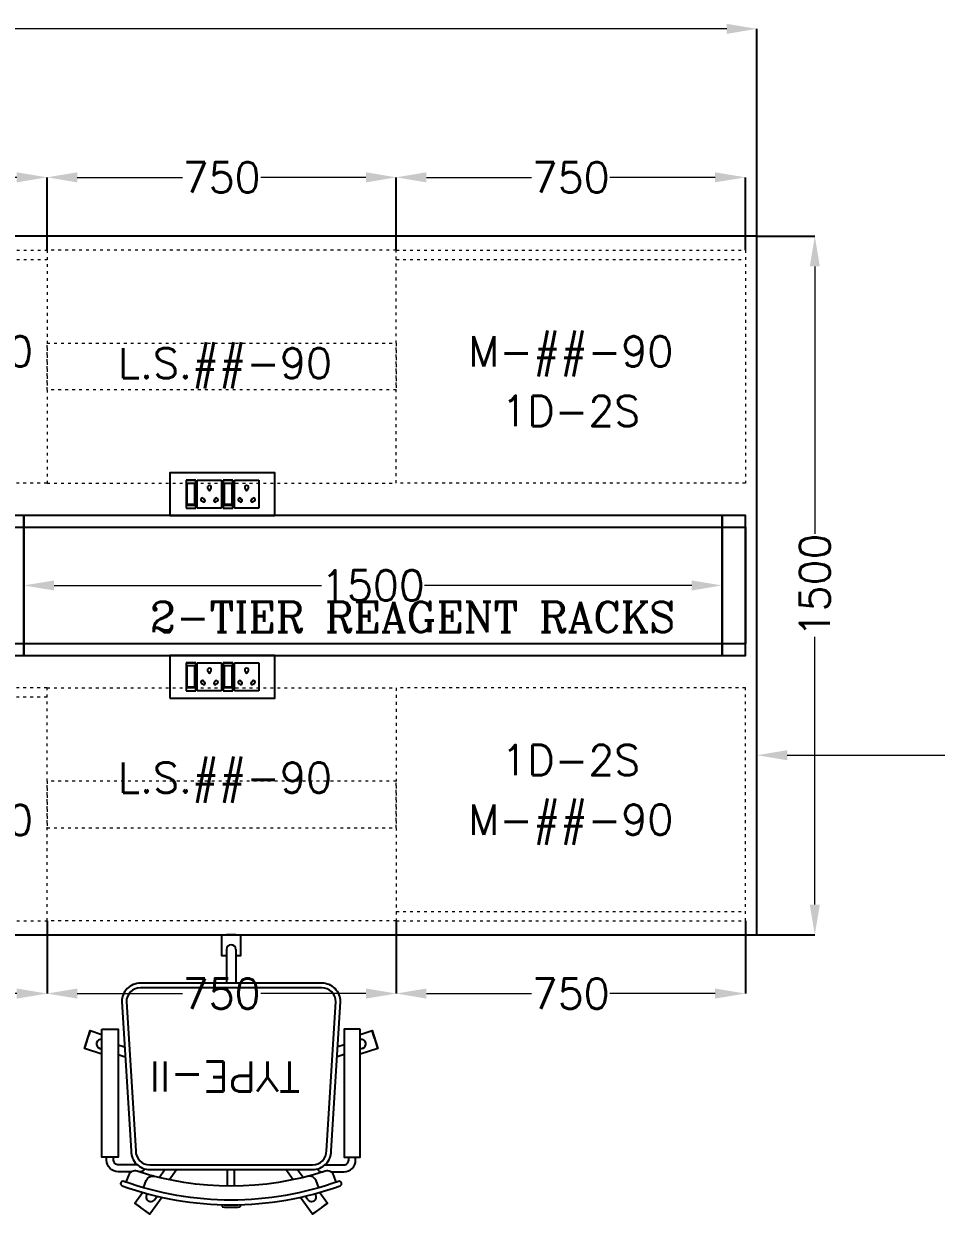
# Model space of a CAD drawing. Extents: x -52083 to 49512, y -145230 to 20224.
# Drawn here: x -30773 to -28813, y -131688 to -129132 of the extents above; entities that cross this region are included whole.
import ezdxf
from ezdxf.enums import TextEntityAlignment as Align

# ---------------------------------------------------------------- set-up
doc = ezdxf.new("R2010")
doc.units = 0
doc.header["$LTSCALE"] = 0.5
doc.header["$MEASUREMENT"] = 0
doc.header["$PDMODE"] = 32
doc.linetypes.add('ACAD_ISO03W100', pattern=[30, 12, -18])
doc.layers.add('DIM', color=3, linetype='Continuous', lineweight=5)
doc.layers.add('Sa-Block Text', color=7, linetype='Continuous', lineweight=18)
for name, color, linetype in [('GC-2', 22, 'Continuous'), ('GF-1', 21, 'Continuous'), ('PDF_Text', 5, 'Continuous'), ('SA-6MRP', 1, 'Continuous'), ('SA-FUR', 3, 'Continuous')]:
    doc.layers.add(name, color=color, linetype=linetype)
doc.styles.add('PDF Arial', font='arial.ttf')
doc.styles.get("Standard").update_dxf_attribs({"font": 'romans.shx'})
doc.dimstyles.new('Sa-dim', dxfattribs={"dimtxt": 65, "dimasz": 65, "dimexe": 0, "dimexo": 0, "dimtad": 0, "dimdec": 0, "dimdsep": 46, "dimtxsty": 'Standard', "dimcen": 0, "dimclrd": 256, "dimclre": 7, "dimclrt": 1, "dimadec": 0, "dimazin": 0, "dimtfac": 1, "dimtdec": 0, "dimtmove": 0, "dimatfit": 3, "dimfxl": 1, "dimlwd": -1, "dimarcsym": 0})

# ---------------------------------------------------------------- blocks, each defined once
blk = doc.blocks.new('*U94')
at = {"layer": 'SA-FUR', "color": 230, "linetype": 'ACAD_ISO03W100', "lineweight": 13}
blk.add_line((750, 20), (0, 20), dxfattribs=at)
blk.add_lwpolyline([(0, 500), (750, 500), (750, 0), (0, 0)], close=True, dxfattribs=at)
at = {"layer": 'SA-FUR', "color": 7}
for tag, p in [('TAG-2', (375, 377.6)), ('TAG', (375, 250))]:
    blk.add_attdef(tag, text='', height=65, rotation=180, dxfattribs=at).set_placement(p, align=Align.CENTER)
blk = doc.blocks.new('*U111')
at = {"color": 3}
blk.add_lwpolyline([(-750, -150), (750, -150), (750, 150), (-750, 150)], close=True, dxfattribs=at)
at = {"color": 1}
blk.add_lwpolyline([(-750, 125), (750, 125), (750, -125), (-750, -125)], close=True, dxfattribs=at)
blk = doc.blocks.new('*U112')
at = {"color": 3}
blk.add_lwpolyline([(-750, -150), (-700, -150), (-700, 150), (-750, 150)], close=True, dxfattribs=at)
at = {"color": 1}
blk.add_lwpolyline([(-750, 125), (-700, 125), (-700, -125), (-750, -125)], close=True, dxfattribs=at)
blk = doc.blocks.new('*U92')
at = {"layer": 'SA-FUR', "color": 230, "linetype": 'ACAD_ISO03W100', "lineweight": 13}
for points in [[(750, 500), (0, 500), (0, 0), (750, 0)], [(750, 200), (0, 200), (0, 300), (750, 300)]]:
    blk.add_lwpolyline(points, close=True, dxfattribs=at)
at = {"layer": 'SA-FUR', "color": 7}
blk.add_attdef('TAG-2', text='', height=65, dxfattribs=at).set_placement((382.1, 224.8), align=Align.CENTER)
blk = doc.blocks.new('*U114')
at = {"layer": 'SA-FUR', "color": 230, "linetype": 'ACAD_ISO03W100', "lineweight": 13}
blk.add_line((500, 20), (0, 20), dxfattribs=at)
blk.add_lwpolyline([(0, 500), (500, 500), (500, 0), (0, 0)], close=True, dxfattribs=at)
at = {"layer": 'SA-FUR', "color": 7}
for tag, p in [('TAG-2', (250, 377.6)), ('TAG', (250, 250))]:
    blk.add_attdef(tag, text='', height=65, rotation=180, dxfattribs=at).set_placement(p, align=Align.CENTER)
blk = doc.blocks.new('*U110')
at = {"layer": 'SA-FUR', "color": 230, "linetype": 'ACAD_ISO03W100', "lineweight": 13}
blk.add_line((500, 20), (0, 20), dxfattribs=at)
blk.add_lwpolyline([(0, 500), (500, 500), (500, 0), (0, 0)], close=True, dxfattribs=at)
at = {"layer": 'SA-FUR', "color": 7}
for tag, p in [('TAG', (250, 316.2)), ('TAG-2', (250, 185.8))]:
    blk.add_attdef(tag, text='', height=65, rotation=180, dxfattribs=at).set_placement(p, align=Align.CENTER)
blk = doc.blocks.new('*D973')
at = {"layer": 'Defpoints', "color": 0}
for p in [(-30772.5, -130338.2), (-29272.5, -130338.2), (-29272.5, -130338.2)]:
    blk.add_point(p, dxfattribs=at)
at = {"layer": 'DIM'}
for p, q in [((-30707.5, -130338.2), (-30133, -130338.2)), ((-29337.5, -130338.2), (-29912, -130338.2))]:
    blk.add_line(p, q, dxfattribs=at)
for points in [[(-30707.5, -130327.4), (-30707.5, -130349), (-30772.5, -130338.2)], [(-29337.5, -130327.4), (-29337.5, -130349), (-29272.5, -130338.2)]]:
    blk.add_solid(points, dxfattribs=at)
at = {"layer": 'DIM', "color": 1, "insert": (-30022.5, -130338.2), "char_height": 65, "attachment_point": 5}
blk.add_mtext('1500', dxfattribs=at)
blk = doc.blocks.new('*D1219')
at = {"layer": 'Defpoints', "color": 0}
for p in [(-29197.5, -129588.2), (-29073.3, -129588.2), (-29197.5, -131088.2)]:
    blk.add_point(p, dxfattribs=at)
at = {"layer": 'DIM', "color": 7, "lineweight": -2}
for p, q in [((-29197.5, -129588.2), (-29073.3, -129588.2)), ((-29197.5, -131088.2), (-29073.3, -131088.2))]:
    blk.add_line(p, q, dxfattribs=at)
at = {"layer": 'DIM'}
for p, q in [((-29073.3, -129653.2), (-29073.3, -130227.7)), ((-29073.3, -131023.2), (-29073.3, -130448.7))]:
    blk.add_line(p, q, dxfattribs=at)
for points in [[(-29084.1, -129653.2), (-29062.5, -129653.2), (-29073.3, -129588.2)], [(-29084.1, -131023.2), (-29062.5, -131023.2), (-29073.3, -131088.2)]]:
    blk.add_solid(points, dxfattribs=at)
at = {"layer": 'DIM', "color": 1, "insert": (-29073.3, -130338.2), "char_height": 65, "attachment_point": 5, "rotation": 90}
blk.add_mtext('1500', dxfattribs=at)
blk = doc.blocks.new('*D974')
at = {"layer": 'Defpoints', "color": 0}
for p in [(-29197.5, -129143.3), (-33997.5, -129588.2), (-29197.5, -129588.2)]:
    blk.add_point(p, dxfattribs=at)
at = {"layer": 'DIM', "color": 7, "lineweight": -2}
for p, q in [((-33997.5, -129588.2), (-33997.5, -129143.3)), ((-29197.5, -129588.2), (-29197.5, -129143.3))]:
    blk.add_line(p, q, dxfattribs=at)
at = {"layer": 'DIM'}
for p, q in [((-33932.5, -129143.3), (-31712.7, -129143.3)), ((-29262.5, -129143.3), (-31482.4, -129143.3))]:
    blk.add_line(p, q, dxfattribs=at)
for points in [[(-33932.5, -129132.5), (-33932.5, -129154.1), (-33997.5, -129143.3)], [(-29262.5, -129132.5), (-29262.5, -129154.1), (-29197.5, -129143.3)]]:
    blk.add_solid(points, dxfattribs=at)
at = {"layer": 'DIM', "color": 1, "insert": (-31597.5, -129143.3), "char_height": 65, "attachment_point": 5}
blk.add_mtext('4800', dxfattribs=at)
blk = doc.blocks.new('*D979')
at = {"layer": 'Defpoints', "color": 0}
for p in [(-31222.5, -131058.2), (-30722.5, -131058.2), (-30722.5, -131214.3)]:
    blk.add_point(p, dxfattribs=at)
at = {"layer": 'DIM', "color": 7, "lineweight": -2}
for p, q in [((-31222.5, -131058.2), (-31222.5, -131214.3)), ((-30722.5, -131058.2), (-30722.5, -131214.3))]:
    blk.add_line(p, q, dxfattribs=at)
at = {"layer": 'DIM'}
for p, q in [((-31157.5, -131214.3), (-31056.7, -131214.3)), ((-30787.5, -131214.3), (-30888.3, -131214.3))]:
    blk.add_line(p, q, dxfattribs=at)
for points in [[(-31157.5, -131203.5), (-31157.5, -131225.2), (-31222.5, -131214.3)], [(-30787.5, -131203.5), (-30787.5, -131225.2), (-30722.5, -131214.3)]]:
    blk.add_solid(points, dxfattribs=at)
at = {"layer": 'DIM', "color": 1, "insert": (-30972.5, -131214.3), "char_height": 65, "attachment_point": 5}
blk.add_mtext('500', dxfattribs=at)
blk = doc.blocks.new('*D980')
at = {"layer": 'Defpoints', "color": 0}
for p in [(-30722.5, -131058.2), (-29972.5, -131058.2), (-29972.5, -131214.3)]:
    blk.add_point(p, dxfattribs=at)
at = {"layer": 'DIM', "color": 7, "lineweight": -2}
for p, q in [((-30722.5, -131058.2), (-30722.5, -131214.3)), ((-29972.5, -131058.2), (-29972.5, -131214.3))]:
    blk.add_line(p, q, dxfattribs=at)
at = {"layer": 'DIM'}
for p, q in [((-30657.5, -131214.3), (-30431.7, -131214.3)), ((-30037.5, -131214.3), (-30263.3, -131214.3))]:
    blk.add_line(p, q, dxfattribs=at)
for points in [[(-30657.5, -131203.5), (-30657.5, -131225.2), (-30722.5, -131214.3)], [(-30037.5, -131203.5), (-30037.5, -131225.2), (-29972.5, -131214.3)]]:
    blk.add_solid(points, dxfattribs=at)
at = {"layer": 'DIM', "color": 1, "insert": (-30347.5, -131214.3), "char_height": 65, "attachment_point": 5}
blk.add_mtext('750', dxfattribs=at)
blk = doc.blocks.new('*D981')
at = {"layer": 'Defpoints', "color": 0}
for p in [(-29972.5, -131058.2), (-29222.5, -131058.2), (-29222.5, -131214.3)]:
    blk.add_point(p, dxfattribs=at)
at = {"layer": 'DIM', "color": 7, "lineweight": -2}
for p, q in [((-29972.5, -131058.2), (-29972.5, -131214.3)), ((-29222.5, -131058.2), (-29222.5, -131214.3))]:
    blk.add_line(p, q, dxfattribs=at)
at = {"layer": 'DIM'}
for p, q in [((-29907.5, -131214.3), (-29681.7, -131214.3)), ((-29287.5, -131214.3), (-29513.3, -131214.3))]:
    blk.add_line(p, q, dxfattribs=at)
for points in [[(-29907.5, -131203.5), (-29907.5, -131225.2), (-29972.5, -131214.3)], [(-29287.5, -131203.5), (-29287.5, -131225.2), (-29222.5, -131214.3)]]:
    blk.add_solid(points, dxfattribs=at)
at = {"layer": 'DIM', "color": 1, "insert": (-29597.5, -131214.3), "char_height": 65, "attachment_point": 5}
blk.add_mtext('750', dxfattribs=at)
blk = doc.blocks.new('*D986')
at = {"layer": 'Defpoints', "color": 0}
for p in [(-30722.5, -129462.1), (-31222.5, -129618.2), (-30722.5, -129618.2)]:
    blk.add_point(p, dxfattribs=at)
at = {"layer": 'DIM', "color": 7, "lineweight": -2}
for p, q in [((-31222.5, -129618.2), (-31222.5, -129462.1)), ((-30722.5, -129618.2), (-30722.5, -129462.1))]:
    blk.add_line(p, q, dxfattribs=at)
at = {"layer": 'DIM'}
for p, q in [((-31157.5, -129462.1), (-31056.7, -129462.1)), ((-30787.5, -129462.1), (-30888.3, -129462.1))]:
    blk.add_line(p, q, dxfattribs=at)
for points in [[(-31157.5, -129451.2), (-31157.5, -129472.9), (-31222.5, -129462.1)], [(-30787.5, -129451.2), (-30787.5, -129472.9), (-30722.5, -129462.1)]]:
    blk.add_solid(points, dxfattribs=at)
at = {"layer": 'DIM', "color": 1, "insert": (-30972.5, -129462.1), "char_height": 65, "attachment_point": 5}
blk.add_mtext('500', dxfattribs=at)
blk = doc.blocks.new('*D987')
at = {"layer": 'Defpoints', "color": 0}
for p in [(-29972.5, -129462.1), (-30722.5, -129618.2), (-29972.5, -129618.2)]:
    blk.add_point(p, dxfattribs=at)
at = {"layer": 'DIM', "color": 7, "lineweight": -2}
for p, q in [((-30722.5, -129618.2), (-30722.5, -129462.1)), ((-29972.5, -129618.2), (-29972.5, -129462.1))]:
    blk.add_line(p, q, dxfattribs=at)
at = {"layer": 'DIM'}
for p, q in [((-30657.5, -129462.1), (-30431.7, -129462.1)), ((-30037.5, -129462.1), (-30263.3, -129462.1))]:
    blk.add_line(p, q, dxfattribs=at)
for points in [[(-30657.5, -129451.2), (-30657.5, -129472.9), (-30722.5, -129462.1)], [(-30037.5, -129451.2), (-30037.5, -129472.9), (-29972.5, -129462.1)]]:
    blk.add_solid(points, dxfattribs=at)
at = {"layer": 'DIM', "color": 1, "insert": (-30347.5, -129462.1), "char_height": 65, "attachment_point": 5}
blk.add_mtext('750', dxfattribs=at)
blk = doc.blocks.new('*D988')
at = {"layer": 'Defpoints', "color": 0}
for p in [(-29222.5, -129462.1), (-29972.5, -129618.2), (-29222.5, -129618.2)]:
    blk.add_point(p, dxfattribs=at)
at = {"layer": 'DIM', "color": 7, "lineweight": -2}
for p, q in [((-29972.5, -129618.2), (-29972.5, -129462.1)), ((-29222.5, -129618.2), (-29222.5, -129462.1))]:
    blk.add_line(p, q, dxfattribs=at)
at = {"layer": 'DIM'}
for p, q in [((-29907.5, -129462.1), (-29681.7, -129462.1)), ((-29287.5, -129462.1), (-29513.3, -129462.1))]:
    blk.add_line(p, q, dxfattribs=at)
for points in [[(-29907.5, -129451.2), (-29907.5, -129472.9), (-29972.5, -129462.1)], [(-29287.5, -129451.2), (-29287.5, -129472.9), (-29222.5, -129462.1)]]:
    blk.add_solid(points, dxfattribs=at)
at = {"layer": 'DIM', "color": 1, "insert": (-29597.5, -129462.1), "char_height": 65, "attachment_point": 5}
blk.add_mtext('750', dxfattribs=at)
blk = doc.blocks.new('PCH-7022')
at = {"layer": 'GC-2', "color": 30, "ltscale": 10}
for p, q in [((-18.7, 254.1), (-19.1, 259.1)), ((18.7, 254.1), (19.1, 259.1)), ((-180.7, 231.7), (-179.9, 230.6)), ((-164.5, 243.5), (-159, 235.9)), ((164.5, 243.5), (159, 235.9)), ((180.7, 231.7), (179.9, 230.6)), ((-7.5, 214.3), (-7.5, 178.7)), ((7.5, 214.3), (7.5, 178.7)), ((-154.6, 195.8), (-142.2, 178.7)), ((-133.4, 200.6), (-117.5, 178.7)), ((133.4, 200.6), (117.5, 178.7)), ((154.6, 195.8), (142.2, 178.7)), ((-242.5, -68.3), (-227.6, -63.4)), ((242.5, -68.3), (227.6, -63.4)), ((-282.4, -81.2), (-277.5, -79.7)), ((-242.5, -89.3), (-229, -84.9)), ((242.5, -89.3), (229, -84.9)), ((282.4, -81.2), (277.5, -79.7)), ((-10, -293.7), (-10, -221.3)), ((10, -293.7), (10, -221.3))]:
    blk.add_line(p, q, dxfattribs=at)
for points in [[(-190.2, 227.7), (-207.2, 251.2), (-174.8, 274.7), (-148.4, 238.3)], [(148.4, 238.3), (174.8, 274.7), (207.2, 251.2), (190.2, 227.7)], [(-277.5, -111.2), (-302.9, -119.5), (-315.3, -81.4), (-277.5, -69.1)], [(277.5, -69.1), (315.3, -81.4), (302.9, -119.5), (277.5, -111.2)], [(10, -280), (20, -280), (20, -325), (-20, -325), (-20, -280), (-10, -280)]]:
    blk.add_lwpolyline(points, dxfattribs=at)
for points in [[(19.1, 259.1, 0.013665), (-19.1, 259.1)], [(-225.9, 205.9), (-220.6, 191.5, 0.403288), (-201.9, 182.4), (-201.9, 182.4, -0.158526), (201.9, 182.4), (201.9, 182.4, 0.403288), (220.6, 191.5), (225.9, 205.9)], [(-193.1, 216.5, 0.029136), (-192.6, 216.6)], [(-188.5, 217.8), (-182.3, 202.3, 0.378791), (-164.6, 193.3)], [(188.5, 217.8), (182.3, 202.3), (182.3, 202.3, -0.378791), (164.6, 193.3)], [(192.6, 216.6, 0.029136), (193.1, 216.5, 0.029136)], [(-214.2, 183.7), (-242.5, 183.7, 0.414214), (-267.5, 158.7), (-267.5, 152.3)], [(-185.7, 177.3, 0.311343), (-195, 183.7), (-197.6, 183.7)], [(185.7, 177.3, -0.311343), (195, 183.7), (197.6, 183.7)], [(214.2, 183.7), (242.5, 183.7, -0.414214), (267.5, 158.7), (267.5, 152.3)], [(-201.5, 168.7), (-242.5, 168.7, 0.414214), (-252.5, 158.7), (-252.5, 152.3)], [(201.5, 168.7), (242.5, 168.7, -0.414214), (252.5, 158.7), (252.5, 152.3)]]:
    blk.add_lwpolyline(points, format="xyb", dxfattribs=at)
for points in [[(-234.1, 213.6), (-234.1, 213.6, 0.416344), (-237.1, 207.2, 0.412086), (-230.7, 204.2), (-230.7, 204.2, -0.174031), (230.7, 204.2), (230.7, 204.2, 0.412086), (237.1, 207.2), (237.1, 207.2, 0.416344), (234.1, 213.6), (234.1, 213.6, 0.174031)], [(-195, -221.3), (195, -221.3, 0.414214), (235, -181.3), (215, 138.7, 0.414214), (175, 178.7), (-175, 178.7, 0.414214), (-215, 138.7), (-235, -181.3, 0.414214)], [(-195, -211.3), (195, -211.3, 0.414214), (225, -181.3), (205, 138.7, 0.414214), (175, 168.7), (-175, 168.7, 0.414214), (-205, 138.7), (-225, -181.3, 0.414214)]]:
    blk.add_lwpolyline(points, format="xyb", close=True, dxfattribs=at)
for points in [[(-237.1, 207.2), (-237.1, 207.2)], [(-277.5, -122.7), (-242.5, -122.7), (-242.5, 152.3), (-277.5, 152.3)], [(277.5, -122.7), (242.5, -122.7), (242.5, 152.3), (277.5, 152.3)]]:
    blk.add_lwpolyline(points, close=True, dxfattribs=at)
for centre, radius, start, end in [((0, 0), 325, 122.4719, 129.5281), ((0, 0), 325, 50.4719, 57.5281), ((-172.6, 237.6), 10, 36, 216), ((172.6, 237.6), 10, 324, 144), ((0, 0), 325, 194.4719, 201.5281), ((-279.3, -90.7), 10, 108, 280.2877), ((279.3, -90.7), 10, 259.7123, 72), ((0, 0), 325, 338.4719, 345.5281), ((0, -293.7), 10, 180, 0), ((0, 0), 325, 266.4719, 273.5281)]:
    blk.add_arc(centre, radius, start, end, dxfattribs=at)
at = {"layer": 'PDF_Text', "insert": (13.6, -21), "char_height": 65, "width": 310.353, "attachment_point": 5}
blk.add_mtext('{\\C1;TYPE-II}', dxfattribs=at)
blk = doc.blocks.new('*U133')
at = {"ltscale": 300}
for p, q in [((-78.1, 29.8), (-78.1, -29.8)), ((-78.1, 29.8), (-78.1, -29.8)), ((-57.3, 29.8), (-78.1, 29.8)), ((-78.1, 29.8), (-57.3, 29.8)), ((-57.3, -29.8), (-57.3, 29.8)), ((-53.9, 29.8), (-1.7, 29.8)), ((-53.9, -29.8), (-53.9, 29.8)), ((-1.7, 29.8), (-1.7, -29.8)), ((1.7, 29.8), (1.7, -29.8)), ((1.7, 29.8), (1.7, -29.8)), ((22.5, 29.8), (1.7, 29.8)), ((1.7, 29.8), (22.5, 29.8)), ((22.5, -29.8), (22.5, 29.8)), ((25.9, -29.8), (25.9, 29.8)), ((25.9, 29.8), (78.1, 29.8)), ((78.1, 29.8), (78.1, -29.8)), ((-76.3, 23.3), (-76.3, -23.3)), ((-59.1, 23.3), (-76.3, 23.3)), ((-59.1, -23.3), (-59.1, 23.3)), ((3.5, 23.3), (3.5, -23.3)), ((20.7, 23.3), (3.5, 23.3)), ((20.7, -23.3), (20.7, 23.3)), ((-76.3, -21.2), (-59.1, -21.2)), ((-76.3, -23.3), (-59.1, -23.3)), ((3.5, -21.2), (20.7, -21.2)), ((3.5, -23.3), (20.7, -23.3)), ((-78.1, -29.8), (-57.3, -29.8)), ((-1.7, -29.8), (-53.9, -29.8)), ((1.7, -29.8), (22.5, -29.8)), ((78.1, -29.8), (25.9, -29.8))]:
    blk.add_line(p, q, dxfattribs=at)
blk.add_lwpolyline([(-113, -46), (113, -46), (113, 46), (-113, 46)], close=True, dxfattribs=at)
for centre, radius, start, end in [((-27.8, 14.7), 4.06, 307.1584, 232.8416), ((-27.8, 10.6), 2.59, 161.4031, 18.5969), ((52, 14.7), 4.06, 307.1584, 232.8416), ((52, 10.6), 2.59, 161.4031, 18.5969), ((-42.7, -11.6), 3.5, 5.2689, 272.51), ((-39.9, -14), 2.82, 202.6838, 75.0951), ((-15.7, -14), 2.82, 104.9049, 337.3162), ((-12.9, -11.6), 3.5, 267.49, 174.7311), ((37.1, -11.6), 3.5, 5.2689, 272.51), ((39.9, -14), 2.82, 202.6838, 75.0951), ((64.1, -14), 2.82, 104.9049, 337.3162), ((66.9, -11.6), 3.5, 267.49, 174.7311)]:
    blk.add_arc(centre, radius, start, end, dxfattribs=at)
at = {"layer": 'Sa-Block Text', "flags": 1}
for tag, p in [('PROJECTNAME', (102.4, 776)), ('FLOOR', (102.4, 686.5)), ('LABNAME', (102.4, 577)), ('ITEMNO:', (102.4, 479.7))]:
    blk.add_attdef(tag, text='', height=65, dxfattribs=at).set_placement(p, align=Align.MIDDLE_CENTER)
at = {"layer": 'Sa-Block Text'}
blk.add_attdef('CATALOGUE', text='', height=65, dxfattribs=at).set_placement((102.4, 360.5), align=Align.MIDDLE_CENTER)
blk = doc.blocks.new('*D1002')
at = {"layer": 'Defpoints', "color": 0}
for p in [(-29197.5, -130702.7), (-29197.5, -130702.7), (-27612.5, -130702.7)]:
    blk.add_point(p, dxfattribs=at)
at = {"layer": 'DIM'}
for p, q in [((-29132.5, -130702.7), (-28515.5, -130702.7)), ((-27677.5, -130702.7), (-28294.5, -130702.7))]:
    blk.add_line(p, q, dxfattribs=at)
for points in [[(-29132.5, -130691.9), (-29132.5, -130713.5), (-29197.5, -130702.7)], [(-27677.5, -130691.9), (-27677.5, -130713.5), (-27612.5, -130702.7)]]:
    blk.add_solid(points, dxfattribs=at)
at = {"layer": 'DIM', "color": 1, "insert": (-28405, -130702.7), "char_height": 65, "attachment_point": 5}
blk.add_mtext('1585', dxfattribs=at)
blk = doc.blocks.new('BARE')
at = {"color": 3}
blk.add_lwpolyline([(-16445.5, -34032.1), (-11645.5, -34032.1), (-11645.5, -32532.1), (-16445.5, -32532.1)], close=True, dxfattribs=at)
at = {"layer": 'GF-1', "color": 7, "rotation": 180}
blk.add_blockref('PCH-7022', (-12775.1, -34357.2), dxfattribs=at)
at = {"layer": 'SA-6MRP', "color": 7}
for p in [(-12793.9, -33086.1), (-12793.9, -33478.1)]:
    blk.add_blockref('*U133', p, dxfattribs=at)
at = {"layer": 'SA-FUR', "rotation": 180}
for name, p, values in [('*U114', (-13170.5, -32562.1), {'TAG': 'M-##-90', 'TAG-2': '1D-1S'}), ('*U94', (-11670.5, -32562.1), {'TAG': 'M-##-90', 'TAG-2': '1D-2S'})]:
    blk.add_blockref(name, p, dxfattribs=at).add_auto_attribs(values)
at = {"layer": 'SA-FUR'}
blk.add_blockref('*U92', (-13170.5, -33062.1), dxfattribs=at).add_auto_attribs({'TAG-2': 'L.S.##-90'})
at = {"layer": 'SA-FUR', "color": 30}
for name, p in [('*U112', (-12520.5, -33282.1)), ('*U111', (-12470.5, -33282.1)), ('*U112', (-10970.5, -33282.1))]:
    blk.add_blockref(name, p, dxfattribs=at)
at = {"layer": 'SA-FUR'}
ref = blk.add_blockref('*U110', (-13670.5, -33502.1), dxfattribs=dict(at, xscale=-1, rotation=180))
ref.add_attrib('TAG', 'M-##-90', dxfattribs={"color": 7, "height": 65}).set_placement((-13420.5, -33818.3), align=Align.CENTER)
ref.add_attrib('TAG-2', '1D-1S', dxfattribs={"color": 7, "height": 65}).set_placement((-13420.5, -33687.9), align=Align.CENTER)
ref = blk.add_blockref('*U92', (-13170.5, -33502.1), dxfattribs=dict(at, xscale=-1, rotation=180))
ref.add_attrib('TAG-2', 'L.S.##-90', dxfattribs={"color": 7, "height": 65}).set_placement((-12788.4, -33726.9), align=Align.CENTER)
ref = blk.add_blockref('*U94', (-11670.5, -34002.1), dxfattribs=dict(at, xscale=-1))
ref.add_attrib('TAG', 'M-##-90', dxfattribs={"color": 7, "height": 65}).set_placement((-12045.5, -33817.1), align=Align.CENTER)
ref.add_attrib('TAG-2', '1D-2S', dxfattribs={"color": 7, "height": 65}).set_placement((-12045.5, -33689.4), align=Align.CENTER)
at = {"layer": 'PDF_Text', "insert": (-12385.5, -33382.1), "char_height": 65, "width": 1275.888, "attachment_point": 8, "style": 'PDF Arial'}
blk.add_mtext('{\\Fromanc|c0;\\C7;2-TIER REAGENT RACKS}', dxfattribs=at)
at = {"layer": 'SA-FUR', "color": 7}
for p in [(-11828.1, -20212.7), (-10178.1, -20212.7), (-8528.1, -20212.7), (-12428.4, -24228.4), (-10778.4, -24228.4), (-9128.4, -24228.4)]:
    blk.add_attdef('LS##90', text='', height=65, dxfattribs=at).set_placement(p, align=Align.CENTER)
at = {"layer": 'DIM', "color": 5}
for base, p1, p2, picture, middle in [((-11645.5, -32087.1), (-16445.5, -32532.1), (-11645.5, -32532.1), '*D974', (-14045.5, -32087.1)), ((-11720.5, -33282.1), (-13220.5, -33282.1), (-11720.5, -33282.1), '*D973', (-12470.5, -33282.1))]:
    dim = blk.add_linear_dim(base=base, p1=p1, p2=p2, dimstyle='Sa-dim', dxfattribs=at)
    dim.commit()
    dim.dimension.update_dxf_attribs({"geometry": picture, "text_midpoint": middle, "insert": (17552, 97056.2)})
at = {"layer": 'DIM', "color": 7}
for base, p1, p2, picture, middle in [((-13170.5, -32405.9), (-13670.5, -32562.1), (-13170.5, -32562.1), '*D986', (-13420.5, -32405.9)), ((-12420.5, -32405.9), (-13170.5, -32562.1), (-12420.5, -32562.1), '*D987', (-12795.5, -32405.9)), ((-11670.5, -32405.9), (-12420.5, -32562.1), (-11670.5, -32562.1), '*D988', (-12045.5, -32405.9)), ((-13170.5, -34158.2), (-13670.5, -34002.1), (-13170.5, -34002.1), '*D979', (-13420.5, -34158.2)), ((-12420.5, -34158.2), (-13170.5, -34002.1), (-12420.5, -34002.1), '*D980', (-12795.5, -34158.2)), ((-11670.5, -34158.2), (-12420.5, -34002.1), (-11670.5, -34002.1), '*D981', (-12045.5, -34158.2))]:
    dim = blk.add_linear_dim(base=base, p1=p1, p2=p2, dimstyle='Sa-dim', override={"dimtmove": 1}, dxfattribs=at)
    dim.commit()
    dim.dimension.update_dxf_attribs({"geometry": picture, "text_midpoint": middle, "insert": (17552, 97056.2)})
at = {"layer": 'DIM', "color": 5}
dim = blk.add_linear_dim(base=(-11521.4, -32532.1), p1=(-11645.5, -34032.1), p2=(-11645.5, -32532.1), angle=90, dimstyle='Sa-dim', dxfattribs=at)
dim.commit()
dim.dimension.update_dxf_attribs({"geometry": '*D1219', "text_midpoint": (-11521.4, -33282.1), "insert": (17552, 97056.2)})
at = {"layer": 'DIM'}
dim = blk.add_aligned_dim(p1=(-10060.5, -33646.6), p2=(-11645.5, -33646.6), distance=0, dimstyle='Sa-dim', dxfattribs=at)
dim.commit()
dim.dimension.update_dxf_attribs({"geometry": '*D1002', "text_midpoint": (-10853, -33646.6), "insert": (17552, 97056.2)})

msp = doc.modelspace()

# ---------------------------------------------------------------- block references
at = {"color": 240}
msp.add_blockref('BARE', (-17552, -97056.2, 2637.8), dxfattribs=at)

doc.saveas('drawing.dxf')
